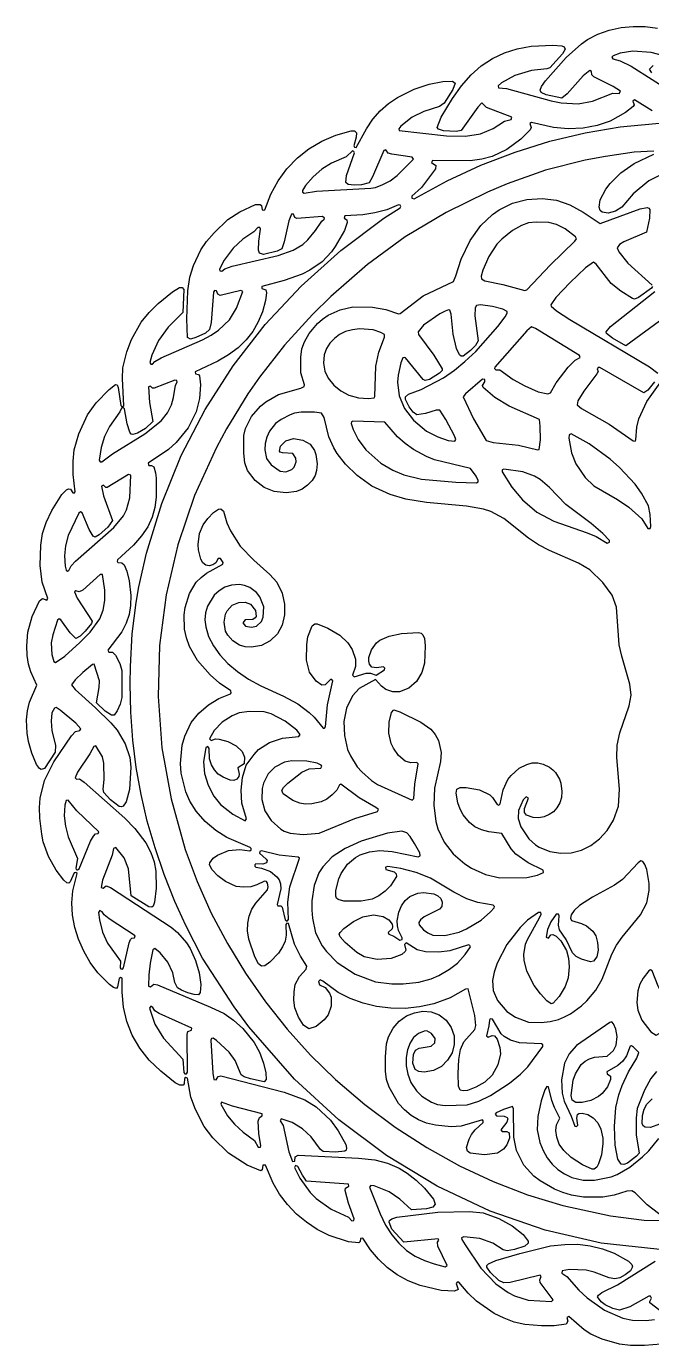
# Model space of a CAD drawing. Header units: metres. Extents: x 5 to 295, y 5 to 295.
# Drawn here: x 4.5 to 141.4, y 5.5 to 294.5 of the extents above; entities that cross this region are included whole.
import ezdxf

# ---------------------------------------------------------------- set-up
doc = ezdxf.new("R2010")
doc.units = ezdxf.units.M

msp = doc.modelspace()

# ---------------------------------------------------------------- linework, layer by layer
at = {"layer": 'CUT'}
for points in [[(143.5443, 5.7965), (139.8882, 5.4736), (136.7837, 5.5029), (134.4416, 5.7688), (130.6324, 6.8595), (128.1258, 7.9635), (126.6573, 8.8956), (123.3164, 11.8624), (122.864, 11.6087), (123.1094, 10.7959), (122.7252, 10.1978), (120.0873, 9.8095), (117.3212, 9.7806), (113.6796, 10.0741), (111.3775, 10.6331), (109.154, 11.4602), (106.988, 12.5139), (103.1197, 15.2394), (101.2891, 16.951), (99.2102, 19.3854), (98.8463, 19.376), (98.6487, 19.0704), (99.0633, 17.7752), (98.2936, 17.4266), (95.3501, 17.5478), (90.7317, 18.6178), (88.1292, 19.6565), (85.7378, 20.9881), (83.548, 22.5609), (81.5984, 24.3965), (79.8848, 26.4586), (78.1744, 28.9903), (77.7163, 28.9103), (77.6252, 28.2792), (77.3276, 28.007), (75.031, 28.1802), (70.809, 29.5933), (68.2245, 30.915), (65.8626, 32.4828), (63.7112, 34.2853), (61.7003, 36.3867), (59.9907, 38.66), (58.5371, 41.073), (56.8584, 45.0335), (56.3107, 44.9924), (56.184, 43.993), (55.8602, 43.7646), (52.8547, 44.9835), (48.8033, 47.6711), (45.3659, 50.9887), (43.4953, 53.4576), (41.5817, 57.2282), (40.5757, 59.8681), (39.7843, 64.0775), (39.4626, 64.182), (39.1803, 63.9957), (39.0804, 62.8503), (38.8717, 62.5614), (38.1252, 62.5585), (37.1143, 63.0517), (33.9468, 65.5706), (31.4426, 68.0457), (29.3423, 70.6739), (27.7159, 73.4764), (26.5127, 76.4823), (25.7759, 79.6241), (25.4853, 82.8795), (25.5195, 85.9468), (25.1978, 86.1298), (24.8478, 85.9289), (24.5175, 84.0815), (24.2669, 83.6912), (23.6321, 83.8964), (22.7317, 84.5783), (20.1886, 87.1508), (18.5004, 89.426), (17.1074, 91.8799), (15.9682, 94.4889), (15.1544, 97.1045), (14.6494, 99.7928), (14.4982, 102.4545), (14.7378, 105.0817), (15.6305, 108.9351), (15.3362, 109.1495), (14.9931, 109.0274), (14.1378, 107.1127), (13.8363, 106.806), (13.4228, 106.8868), (12.7576, 107.4154), (11.038, 109.6717), (9.3942, 112.6658), (8.2399, 115.8266), (7.8818, 117.4894), (7.467, 121.0308), (7.4372, 123.3882), (7.5594, 125.4407), (8.4855, 129.2675), (10.579, 133.3907), (14.382, 139.0369), (15.3035, 139.9859), (16.2656, 140.2538), (16.4661, 140.603), (15.3507, 141.8226), (11.9623, 144.69), (11.0528, 145.25), (10.661, 145.1606), (10.1369, 144.085), (9.9372, 142.3036), (10.1068, 140.2406), (10.8973, 136.9267), (10.8131, 135.4939), (8.5118, 131.9073), (7.8025, 131.6845), (7.381, 131.9223), (6.7785, 132.7806), (5.7262, 135.2362), (4.9831, 137.8443), (4.6828, 139.6456), (4.5361, 142.579), (4.7479, 144.5457), (5.2262, 146.4486), (6.8123, 150.1798), (5.4951, 153.0709), (4.9857, 154.7982), (4.7118, 156.645), (4.6535, 158.7993), (4.8351, 161.7697), (5.7855, 165.2047), (7.4332, 168.6289), (8.051, 169.1617), (8.051, 169.1617), (9.0133, 168.7554), (9.2377, 169.1668), (7.972, 172.7639), (7.5833, 176.3552), (7.671, 180.8578), (8.0535, 183.3985), (8.8533, 185.8084), (10.0927, 188.4673), (12.3024, 191.9187), (13.3196, 192.9396), (13.7635, 193.1557), (14.1704, 193.0783), (14.6847, 192.2892), (14.9807, 192.2659), (15.2232, 192.4923), (14.7606, 196.3497), (14.7615, 199.2082), (15.0259, 201.7051), (16.0011, 205.2302), (17.9474, 209.3626), (19.8339, 212.0256), (22.6689, 214.9483), (24.069, 216.0067), (24.3911, 215.9622), (24.6419, 215.3613), (25.1849, 211.4203), (25.5075, 211.1763), (25.8729, 211.3495), (25.6007, 217.345), (25.6885, 219.6779), (26.5148, 223.2048), (27.5486, 225.9263), (29.6719, 229.7053), (31.3894, 231.8411), (33.3814, 233.8042), (36.5397, 236.3407), (38.0948, 237.274), (38.6155, 237.3181), (38.973, 236.8497), (38.7856, 231.8278), (35.5997, 228.5735), (33.4427, 225.67), (31.9822, 222.4869), (31.5621, 220.8452), (31.7716, 220.4623), (32.142, 220.4692), (32.6504, 221.0898), (34.0344, 221.876), (43.0778, 225.8565), (44.9657, 226.8719), (46.5911, 227.937), (48.9952, 230.1722), (50.508, 232.7928), (51.901, 236.3933), (51.4981, 236.6174), (47.0002, 235.5712), (46.4253, 235.8473), (46.1294, 236.5435), (45.7336, 236.615), (45.4851, 236.2988), (44.9755, 229.6191), (44.6269, 228.1214), (43.7687, 227.2695), (41.6654, 226.3526), (40.4624, 225.9916), (39.8449, 226.3195), (39.663, 230.3879), (39.8976, 236.552), (40.309, 239.5278), (41.1186, 242.1405), (42.7346, 245.5188), (43.9527, 247.3324), (45.6671, 249.2842), (48.6295, 252.1546), (51.2496, 253.8913), (54.7176, 255.4411), (55.7407, 255.5031), (56.0385, 255.2423), (56.1675, 254.3277), (56.4701, 254.1979), (56.7394, 254.3175), (58.0933, 257.7485), (59.6633, 260.6269), (61.5795, 263.2857), (63.8645, 265.6612), (66.4079, 267.6677), (69.2444, 269.3481), (72.3185, 270.6743), (75.6538, 271.6156), (76.4032, 271.6271), (76.8134, 271.1398), (76.7548, 270.2061), (76.2168, 268.3524), (76.3774, 268.0217), (76.7768, 267.9864), (78.9711, 272.0842), (80.4177, 274.1549), (82.011, 275.9877), (83.8265, 277.592), (85.8061, 278.9486), (89.4106, 280.7654), (92.6936, 281.8028), (95.7561, 282.4514), (97.8554, 282.5117), (98.441, 282.0903), (97.9125, 280.6404), (95.9901, 277.6574), (94.9861, 276.9603), (91.5328, 275.8772), (89.0381, 274.574), (86.5616, 272.6493), (86.0955, 272.084), (86.1935, 271.6703), (96.5397, 270.5035), (100.6648, 270.4147), (103.9523, 270.9296), (106.7789, 272.106), (109.2028, 273.756), (110.7033, 274.0837), (110.8512, 274.5921), (105.3055, 276.6885), (104.2929, 277.7132), (103.3586, 276.7675), (99.7712, 271.6633), (98.6072, 271.4306), (95.876, 271.6065), (94.798, 271.9516), (94.5073, 272.3148), (95.3555, 274.5879), (97.8184, 278.7222), (99.7848, 281.4526), (101.9109, 283.8469), (104.1471, 285.8218), (106.604, 287.4254), (109.2288, 288.7104), (112.0153, 289.5912), (115.0763, 290.1615), (119.7924, 290.3663), (121.7544, 290.2117), (122.2883, 289.9806), (122.4943, 289.5294), (121.9076, 288.4559), (119.1797, 285.4406), (118.4952, 285.2008), (115.1321, 284.8483), (111.4835, 283.7568), (108.5968, 282.1239), (107.8648, 281.4909), (107.9394, 281.0254), (109.6633, 280.8939), (119.4402, 278.2012), (121.6603, 277.7646), (125.3772, 277.5378), (128.5131, 278.1183), (132.9332, 279.8726), (134.3356, 279.824), (134.6063, 280.3047), (133.0439, 281.3344), (128.7705, 283.433), (128.3267, 283.8472), (128.24, 284.6296), (127.927, 284.8154), (126.4339, 283.6364), (122.9574, 279.7209), (121.8012, 278.7684), (118.3163, 279.5004), (117.2575, 280.0353), (117.049, 280.5321), (117.2972, 281.293), (118.1699, 282.5579), (122.7302, 287.6753), (126.0669, 290.6839), (127.4167, 291.6386), (129.6771, 292.7978), (132.1667, 293.6616), (134.7391, 294.2262), (137.4, 294.495), (140.0588, 294.4679), (142.7217, 294.1159)], [(143.7949, 288.1465), (141.3481, 288.7777), (137.343, 289.038), (134.5568, 288.6113), (133.0045, 288.0612), (133.0045, 288.0612), (132.7495, 287.7486), (132.9401, 287.3565), (134.5876, 286.9311), (136.9855, 285.7646), (146.1564, 279.9214)], [(141.5164, 284.34), (141.003, 285.0912), (141.7692, 285.9433)], [(141.5491, 275.9683), (137.7202, 278.4233), (137.3372, 278.1176), (137.611, 277.3142), (137.423, 276.9341), (135.7402, 275.6027), (132.3693, 273.7085), (129.529, 272.7521), (126.4237, 272.1924), (123.1694, 272.0752), (119.9261, 272.3728), (115.1129, 273.4246), (114.7358, 273.2027), (114.7358, 273.2027), (115.0533, 272.3398), (114.8407, 271.815), (112.7885, 269.7866), (109.7276, 267.5586), (106.5209, 265.9888), (104.2681, 265.3682), (101.7421, 265.0452), (93.4536, 265.1227), (93.2756, 264.6673), (94.159, 263.993), (94.1112, 263.2814), (91.077, 259.1811), (88.9625, 257.2893), (88.9343, 256.8277), (89.4378, 256.6913), (96.6908, 260.6598), (104.0513, 264.0751), (111.5393, 266.9709), (119.1697, 269.349), (126.8858, 271.2043), (134.5483, 272.4949), (144.6751, 273.4022)], [(141.9291, 267.1627), (137.653, 266.9192), (131.3225, 266.0148), (126.8619, 265.1638), (118.2049, 262.9694), (109.7723, 259.9931), (105.5174, 258.203), (96.4357, 253.7059), (87.5003, 248.3738), (79.2258, 242.3497), (71.2243, 235.3409), (67.2062, 231.3816), (61.0346, 224.6535), (55.5758, 217.6769), (53.0522, 214.009), (48.3512, 206.3297), (46.1612, 202.2424), (41.3653, 191.6876), (37.6793, 180.9277), (35.1332, 169.9622), (33.6985, 158.8512), (33.4041, 147.6512), (34.2259, 136.4125), (36.2075, 125.2802), (39.3067, 114.1924), (41.9475, 107.1192), (45.019, 100.2468), (48.5459, 93.5429), (52.5234, 87.0485), (56.895, 80.7701), (61.6626, 74.7752), (66.7813, 69.1019), (72.2219, 63.7794), (78.6286, 58.281), (85.3052, 53.3245), (92.2068, 48.8492), (99.366, 44.8589), (106.7359, 41.4091), (114.2552, 38.5238), (121.9745, 36.1544), (132.4304, 33.8981), (139.8318, 32.9332), (144.1425, 32.8563)], [(144.0211, 262.2488), (140.8122, 260.6623), (137.3814, 257.7869), (134.8858, 254.9154), (133.4982, 254.0293), (131.9152, 253.5903), (130.6125, 253.767), (130.19, 254.1622), (129.9268, 254.9016), (130.1795, 256.4924), (131.409, 258.8532), (132.3336, 260.1017), (134.7029, 262.4373), (137.6051, 264.4769), (141.9176, 266.5353)], [(145.2946, 26.3141), (130.401, 27.9521), (118.1342, 30.7718), (106.1023, 34.9414), (94.5119, 40.4015), (83.4212, 47.0935), (72.9461, 54.9305), (63.2634, 63.8525), (53.2672, 75.2872), (50.0082, 79.7214), (43.122, 90.3586), (39.4219, 97.5226), (37.04, 102.7575), (34.6922, 108.6578), (32.703, 114.5084), (30.9953, 120.3686), (29.6499, 126.2178), (28.593, 132.1163), (27.8273, 138.125), (27.3876, 144.2297), (27.2705, 150.4437), (27.3001, 154.2597), (27.7102, 161.4087), (28.5609, 168.2765), (29.1774, 171.7425), (30.8553, 179.0699), (34.1616, 189.9838), (38.4448, 200.491), (43.6669, 210.5576), (49.7989, 220.1254), (56.8349, 229.1634), (64.7, 237.5838), (73.3592, 245.3654), (82.8363, 252.4971), (86.3784, 254.7493), (86.528, 255.0478), (86.3919, 255.3526), (86.0325, 255.4319), (83.4627, 254.3385), (80.8674, 253.6215), (78.221, 253.2391), (74.2772, 252.9749), (74.1149, 252.5045), (74.6738, 252.1023), (74.799, 251.5592), (74.2172, 249.8007), (72.1782, 246.2585), (71.3134, 245.0689), (69.2913, 242.9337), (66.6242, 241.058), (64.9343, 240.2417), (60.9502, 238.8063), (56.0864, 237.5371), (56.0774, 237.07), (56.9526, 236.752), (57.1038, 236.1449), (56.8893, 234.4561), (56.2215, 231.988), (55.3067, 229.7373), (54.1247, 227.6617), (52.6742, 225.7902), (50.8866, 224.0622), (48.818, 222.5285), (46.4564, 221.1433), (41.4936, 218.8373), (41.5644, 218.3799), (42.1962, 218.2426), (42.4659, 217.939), (42.6901, 215.9617), (42.4227, 212.9764), (41.7305, 210.0509), (39.9773, 206.5271), (37.3382, 203.331), (35.6234, 201.797), (31.2293, 198.7971), (31.3713, 198.2952), (31.9306, 198.2782), (32.4184, 197.9863), (32.8387, 196.6997), (32.9337, 195.5179), (32.9322, 191.3635), (32.6664, 189.0698), (32.0511, 186.9561), (31.1202, 184.8778), (29.741, 182.8714), (27.9712, 180.8386), (24.5144, 177.6401), (24.5144, 177.6401), (24.3792, 177.3324), (24.5335, 177.0338), (25.3988, 176.9983), (25.92, 176.5509), (26.5572, 175.1097), (27.0736, 173.0248), (27.4265, 169.7882), (27.3392, 167.6397), (27.0152, 165.6188), (26.3849, 163.718), (25.4177, 161.8209), (22.3361, 157.8084), (22.603, 157.3898), (23.4074, 157.4105), (24.0254, 156.7038), (24.9747, 154.9246), (25.4346, 153.41), (25.4343, 147.4961), (25.076, 145.9904), (24.4218, 144.5263), (23.7754, 143.627), (23.1715, 143.5699), (21.8146, 144.502), (19.9142, 146.3247), (20.5064, 149.6342), (20.5346, 151.0955), (19.4056, 154.7444), (18.9757, 154.7251), (16.9235, 152.9163), (15.193, 151.3011), (14.3799, 150.2517), (15.1879, 149.2309), (19.6868, 145.2293), (23.0591, 141.8865), (24.3801, 140.3221), (26.1855, 137.3235), (27.1547, 134.327), (27.3975, 132.2091), (27.1331, 127.3056), (26.3762, 124.5876), (25.7429, 123.6584), (25.3269, 123.5116), (24.816, 123.6178), (22.9226, 125.0531), (21.4854, 126.6279), (21.3232, 127.3721), (21.5862, 129.4869), (21.5274, 133.11), (21.1773, 134.4513), (19.7718, 136.8667), (19.2981, 136.7236), (18.4497, 135.138), (15.7488, 131.1305), (15.1837, 129.8609), (15.4983, 129.5583), (16.1795, 129.6492), (17.2091, 128.8962), (26.0935, 121.0386), (28.3026, 118.8011), (30.6563, 115.6416), (31.7503, 113.5089), (32.4916, 111.4848), (32.8758, 109.4342), (32.9633, 105.6871), (32.6101, 102.5946), (32.2865, 101.7827), (31.9917, 101.5283), (31.3489, 101.5724), (27.5046, 104.0447), (26.916, 109.9562), (25.9503, 112.3339), (24.1283, 114.6033), (23.6251, 114.3927), (23.3452, 112.9065), (21.1812, 107.4689), (20.889, 105.8552), (21.3331, 105.7039), (21.9803, 106.2054), (22.9728, 105.8163), (36.2693, 97.118), (37.5977, 95.9705), (39.589, 93.7453), (40.3876, 92.4874), (41.5696, 89.8807), (42.3326, 87.1217), (42.7178, 84.5813), (42.5707, 82.8465), (42.2069, 82.3493), (41.2667, 82.3825), (39.8956, 82.7692), (38.5158, 83.31), (37.6275, 83.8933), (37.0111, 85.0605), (36.5873, 87.1746), (35.4878, 89.4865), (33.8467, 91.5385), (32.677, 92.451), (32.2535, 92.1964), (31.6703, 89.2812), (31.3219, 86.6938), (31.2481, 84.2428), (31.7116, 84.0839), (32.4089, 84.6712), (33.2741, 84.491), (44.8132, 79.6486), (47.8166, 78.2186), (49.8851, 76.7982), (51.9268, 74.9613), (54.4237, 71.8771), (55.5583, 69.734), (56.4457, 67.3716), (56.9518, 65.2371), (57.014, 63.7782), (56.5806, 63.2802), (53.5771, 63.9313), (52.2472, 64.3594), (51.559, 64.779), (50.2708, 67.9146), (48.9545, 69.7785), (46.1444, 72.3334), (45.4436, 72.8084), (45.0769, 72.7775), (44.9006, 72.4169), (45.3546, 65.1661), (45.6013, 63.804), (46.1087, 63.6957), (46.5361, 64.4679), (47.0954, 64.5699), (60.9571, 60.9953), (65.5284, 59.3158), (67.9905, 57.7847), (71.104, 54.8476), (72.8369, 52.5487), (74.4963, 49.5173), (74.6513, 48.7549), (74.5366, 48.2931), (74.2874, 48.1062), (72.2396, 47.8369), (69.5174, 48.0336), (68.9057, 48.4593), (66.9261, 51.2249), (65.0131, 52.9661), (62.7398, 54.3519), (60.3323, 55.1882), (60.0765, 54.7237), (60.7908, 53.7192), (62.0155, 47.9125), (62.8103, 45.7977), (63.2948, 45.9034), (63.4164, 46.8231), (64.0241, 47.2315), (77.2383, 46.528), (80.8536, 46.1463), (83.5766, 45.4675), (86.1542, 44.374), (87.9459, 43.2722), (89.8797, 41.7257), (91.7145, 39.9485), (93.6556, 37.5368), (94.0467, 36.4862), (93.5415, 35.8006), (92.1186, 35.4736), (88.8569, 35.1896), (86.3085, 37.5535), (83.9936, 39.1705), (80.6771, 40.4856), (79.9216, 40.5866), (79.6325, 40.2169), (81.9961, 34.319), (83.2014, 31.8796), (84.5601, 29.7363), (86.0942, 27.9073), (87.7646, 26.3482), (89.6607, 25.0729), (91.686, 24.0931), (93.8525, 23.3804), (96.2575, 22.7415), (96.673, 23.005), (94.633, 27.2752), (94.5656, 28.1092), (94.8284, 28.5616), (94.6824, 28.8973), (87.1992, 28.1349), (84.5846, 30.971), (83.9599, 32.5041), (84.0654, 32.8853), (84.5285, 33.2545), (85.6509, 33.6043), (94.6197, 34.7215), (101.5529, 34.868), (104.5565, 34.5448), (107.9819, 33.299), (110.8724, 31.7077), (113.2833, 29.8061), (114.4007, 28.3876), (114.376, 27.8953), (113.7124, 27.296), (111.4354, 26.5144), (109.7962, 26.2166), (108.9314, 26.482), (106.6367, 27.8902), (103.8297, 28.9104), (100.3221, 29.3203), (99.8399, 29.0732), (99.8619, 28.7399), (100.6288, 27.5171), (104.0299, 22.4758), (107.3531, 19.007), (110.0423, 17.0784), (111.4373, 16.3558), (114.4112, 15.4376), (119.5107, 15.151), (119.8759, 15.4754), (117.0555, 19.308), (116.9523, 19.8731), (117.2809, 20.5919), (117.0653, 20.9356), (110.5015, 19.3082), (109.0668, 19.2174), (107.9649, 19.707), (106.1296, 21.4849), (105.378, 22.6445), (105.3631, 23.0489), (105.6893, 23.3579), (107.3534, 24.1013), (112.5842, 25.6888), (119.3327, 27.3326), (122.4003, 27.659), (125.288, 27.6903), (128.011, 27.3681), (130.692, 26.7054), (133.2349, 25.7262), (136.3558, 23.9865), (137.0961, 23.2193), (137.2258, 22.7172), (136.7912, 21.8853), (135.6205, 20.9817), (134.4632, 20.3133), (133.4192, 20.0933), (132.1678, 20.3328), (128.8363, 21.5591), (127.1157, 21.9728), (123.4286, 22.1146), (121.8213, 21.8799), (121.777, 21.3265), (122.8833, 20.6456), (125.4978, 17.6224), (127.3006, 15.9093), (131.0962, 13.2056), (135.1497, 11.52), (137.2534, 11.0757), (140.2481, 10.9613), (142.0923, 11.1959)], [(144.1773, 33.4545), (140.4341, 36.2822), (137.8152, 38.9601), (137.0743, 39.3836), (136.0443, 39.3151), (133.2708, 38.4049), (130.7571, 37.9959), (126.5235, 37.9966), (123.8906, 38.4647), (121.9645, 39.0369), (120.188, 39.7495), (117.0208, 41.5596), (115.6563, 42.6305), (113.4874, 45.0044), (111.8678, 48.1975), (111.2355, 51.1417), (111.206, 57.3383), (110.9611, 57.8558), (108.9937, 57.2219), (107.3851, 56.4889), (107.1939, 56.2113), (107.4502, 55.7825), (109.1808, 55.7503), (109.7725, 55.4596), (109.9417, 55.1824), (109.7205, 54.4136), (108.4527, 52.7694), (108.6838, 52.4075), (109.7573, 52.3541), (110.2414, 52.059), (110.3072, 50.8997), (109.7199, 49.4318), (108.9982, 48.5271), (107.7042, 47.6552), (104.8429, 47.2805), (101.7124, 47.654), (101.1072, 48.1034), (100.9241, 48.8719), (101.4609, 50.7211), (102.0269, 51.741), (102.8064, 52.7716), (104.5388, 54.3895), (104.5891, 54.7195), (104.4003, 54.9511), (99.7414, 53.5794), (97.5128, 53.4331), (94.1282, 53.7343), (92.168, 54.2134), (90.4292, 54.9379), (88.7878, 55.8888), (87.3064, 57.0944), (86.0107, 58.536), (83.9573, 62.0651), (83.3749, 63.7564), (83.1702, 65.6298), (83.1689, 68.7565), (83.3754, 71.5685), (83.8526, 73.1312), (84.859, 75.0025), (86.1713, 76.5347), (87.7889, 77.7025), (89.4992, 78.4124), (91.3601, 78.7246), (93.1435, 78.5791), (94.9144, 77.9324), (96.4265, 76.7794), (97.5765, 75.1897), (98.2028, 73.3154), (98.2069, 71.4076), (97.7345, 69.6225), (96.7768, 67.9862), (95.404, 66.6331), (93.6585, 65.7451), (91.6527, 65.4159), (90.4432, 65.5496), (89.6413, 65.99), (89.1745, 67.325), (89.2639, 69.2229), (89.7055, 70.1678), (90.5492, 70.666), (93.1679, 71.1015), (93.9718, 71.786), (94.0347, 72.7553), (93.2339, 73.8365), (92.2011, 74.4091), (91.6175, 74.3762), (90.3591, 73.8642), (89.3296, 72.969), (88.5423, 71.8043), (87.9496, 70.2855), (87.6631, 68.5971), (87.6916, 66.7889), (88.0365, 64.9487), (88.713, 63.1072), (89.9722, 61.2642), (91.1456, 60.1442), (93.206, 58.8239), (94.5866, 58.3009), (96.2246, 58.1006), (101.0543, 58.2422), (103.5926, 59.0482), (106.1753, 60.2947), (110.3498, 62.9788), (112.7464, 64.9083), (114.3349, 66.585), (117.5868, 71.0225), (117.6198, 71.3871), (117.3361, 71.6185), (112.4733, 71.7741), (110.5378, 72.364), (109.1413, 73.1783), (108.4906, 73.7906), (106.6214, 76.9578), (106.1153, 77.0742), (105.9205, 76.8076), (105.8239, 75.5026), (105.2737, 73.3708), (105.6475, 73.0466), (106.5434, 73.4482), (107.0196, 73.3567), (107.6306, 72.5777), (108.191, 70.8074), (108.3147, 69.4254), (107.7972, 66.9997), (106.5289, 64.698), (104.9219, 63.2018), (102.9646, 62.1315), (101.1196, 61.3856), (100.1655, 61.2567), (99.5096, 61.4463), (99.168, 62.2825), (99.1064, 65.1252), (99.1971, 68.1795), (99.5785, 70.3217), (100.3281, 72.0016), (102.6925, 74.719), (102.9137, 75.6371), (102.7114, 77.8119), (101.2526, 83.6217), (100.7209, 83.5813), (97.3128, 81.6891), (93.7276, 80.3594), (90.5966, 79.6826), (87.4835, 79.3625), (84.3255, 79.3895), (81.2251, 79.7707), (78.2441, 80.4766), (75.4364, 81.5079), (72.8107, 82.8483), (69.4665, 85.3303), (68.8437, 85.598), (68.5332, 85.2496), (68.7392, 84.5085), (69.9481, 83.9505), (70.9411, 82.6781), (71.2547, 81.7798), (71.3047, 79.8315), (70.6424, 77.9452), (69.7658, 76.8519), (67.9781, 75.4179), (66.3645, 74.8502), (65.2424, 75.6712), (64.1164, 77.4012), (63.3169, 79.4428), (63.1005, 81.1917), (63.1335, 82.9796), (63.4102, 84.5745), (64.3239, 86.3296), (65.7677, 87.9604), (65.9144, 88.6036), (64.5264, 90.7897), (63.2397, 93.4217), (61.919, 97.9843), (61.5499, 98.021), (61.317, 97.7324), (61.4112, 95.4038), (61.1617, 94.052), (60.6451, 92.8154), (59.767, 91.4688), (57.8607, 89.4972), (56.7133, 88.7086), (55.9807, 88.5996), (55.3656, 89.1023), (54.5292, 90.6605), (53.2097, 94.5297), (52.9645, 96.3159), (52.9946, 97.9901), (53.2952, 99.5808), (53.9112, 101.0795), (54.7949, 102.4328), (57.3377, 105.3136), (57.5025, 105.9741), (57.364, 106.7702), (57.1121, 107.1221), (56.6814, 107.2393), (54.9627, 106.41), (53.6531, 106.0203), (52.0927, 105.9047), (50.4985, 106.09), (48.1219, 107.12), (46.4606, 108.3985), (45.2013, 109.716), (44.6282, 110.8127), (44.6911, 111.2679), (45.4025, 112.2326), (46.4024, 112.8941), (48.8143, 113.9102), (51.2832, 114.1452), (53.443, 113.8959), (53.7288, 114.0761), (53.7667, 114.4118), (53.5641, 114.6364), (48.3994, 116.7779), (46.0056, 118.3172), (43.6674, 120.304), (41.6857, 122.5272), (40.2908, 124.7618), (39.4344, 126.7763), (38.4323, 130.9237), (38.2868, 132.9988), (38.6673, 137.0098), (39.2454, 139.0197), (40.6504, 141.976), (42.317, 144.0677), (44.3913, 145.8796), (46.7082, 147.2505), (49.2014, 148.2467), (49.4039, 148.5164), (49.265, 148.8972), (46.855, 150.6025), (44.7451, 152.4195), (42.022, 155.5543), (40.2617, 158.6584), (39.5607, 160.5564), (39.1646, 162.4512), (39.1062, 165.5524), (39.312, 167.1852), (40.2198, 170.2349), (41.7456, 172.6998), (42.803, 173.7883), (43.9705, 174.6815), (47.5187, 176.6573), (47.5894, 177.0283), (47.0655, 177.8856), (47.0655, 177.8856), (46.5195, 177.926), (46.006, 176.9897), (45.3473, 176.5266), (44.5908, 176.3333), (43.8307, 176.4847), (43.2015, 176.991), (42.718, 177.8027), (42.1891, 179.8), (42.1249, 180.9732), (42.4478, 183.3977), (43.2214, 185.2837), (44.2731, 186.7151), (45.5225, 187.9681), (46.6141, 188.731), (47.119, 188.8226), (47.7178, 188.303), (48.4471, 185.7626), (49.2038, 184.0152), (51.316, 180.6006), (54.3034, 177.5555), (57.8552, 174.4141), (59.3586, 172.7266), (60.5584, 170.3397), (61.0871, 167.923), (61.0878, 165.5684), (60.5172, 163.3418), (59.4861, 161.4222), (57.9472, 159.8446), (56.0118, 158.8506), (53.8006, 158.495), (52.4171, 158.5804), (51.2283, 158.8969), (49.7591, 159.8568), (48.6272, 161.1339), (48.1391, 162.0079), (47.8387, 164.0029), (48.1342, 165.6881), (48.5109, 166.4836), (49.5982, 167.6629), (51.0203, 168.2732), (52.4113, 168.3372), (53.5895, 167.9132), (54.6748, 166.5107), (54.8262, 165.2272), (54.6516, 164.8935), (54.1159, 164.566), (52.4285, 164.5024), (51.9336, 163.8574), (52.4831, 163.1221), (53.8604, 162.8381), (54.9102, 163.1065), (55.991, 164.1128), (56.4061, 165.081), (56.4987, 167.3226), (55.6599, 169.5547), (54.8953, 170.5033), (53.4452, 171.5427), (52.3253, 172.0032), (51.1662, 172.2021), (49.4136, 172.0663), (47.9895, 171.6024), (46.7656, 170.8636), (45.657, 169.8899), (44.1881, 167.4769), (43.7733, 166.0159), (43.6311, 164.5037), (43.8019, 162.9625), (44.4354, 160.8602), (45.4897, 158.7866), (46.8809, 156.8222), (48.6475, 154.943), (50.7421, 153.1427), (53.1822, 151.4889), (55.8921, 149.9898), (60.8315, 147.7829), (63.9969, 146.0932), (66.4849, 144.1905), (67.58, 143.1269), (69.5126, 140.7252), (69.8449, 140.7534), (70.0339, 141.0282), (70.4866, 145.8475), (71.6123, 151.1243), (71.4269, 151.4065), (71.0907, 151.4383), (69.9475, 150.2181), (69.2396, 150.1565), (68.0129, 151.0365), (66.5065, 152.9902), (65.8886, 155.6075), (65.9422, 159.0543), (66.1881, 160.7335), (67.0959, 163.1634), (67.7246, 163.616), (68.2354, 163.5958), (70.5736, 162.6431), (73.195, 161.0938), (74.9429, 159.4367), (75.8705, 157.9846), (76.6089, 155.8279), (76.5831, 154.2392), (75.9488, 152.3891), (76.2977, 151.9711), (78.965, 152.8161), (79.8835, 152.7819), (81.1139, 152.3592), (82.9724, 153.5359), (83.0234, 153.8951), (82.7197, 154.1489), (81.2273, 153.9502), (80.2024, 154.0933), (79.6489, 154.7357), (79.5126, 155.399), (79.5474, 156.2505), (80.1152, 157.9159), (81.1902, 159.4144), (81.9035, 160.0001), (83.9475, 160.9276), (86.7003, 161.5179), (90.4015, 161.7222), (91.002, 161.5545), (91.3553, 161.2173), (91.6736, 160.3668), (91.8799, 158.8083), (91.6737, 154.9583), (91.1178, 152.9382), (89.9258, 150.978), (88.265, 149.5291), (86.266, 148.7357), (84.7424, 148.6769), (83.2045, 149.2225), (82.2794, 149.9538), (81.0016, 151.3959), (77.3676, 149.403), (75.9211, 147.8658), (74.608, 145.163), (74.0667, 142.2279), (74.1578, 139.1072), (74.8692, 136.0901), (75.4716, 134.6769), (76.9998, 132.2463), (77.9494, 131.1475), (80.1181, 129.2643), (81.3923, 128.4345), (89.0076, 124.9891), (89.3817, 125.3144), (89.6148, 128.4829), (90.3276, 132.9341), (90.0403, 133.2181), (88.7368, 133.1489), (87.5034, 133.5408), (86.0202, 134.7313), (84.8997, 136.3831), (84.4343, 137.412), (83.9303, 139.6305), (83.9627, 142.0952), (84.4689, 144.1495), (85.0202, 144.7291), (86.3146, 144.3579), (90.9343, 142.0613), (93.1236, 140.4923), (94.0534, 139.3457), (94.7567, 138.0267), (95.3654, 135.4306), (95.1858, 133.4616), (93.8695, 127.6039), (93.7268, 123.8601), (94.1658, 120.3191), (94.632, 118.6699), (96.0216, 115.7858), (98.0206, 113.2162), (100.5389, 111.0406), (101.9885, 110.0945), (105.0285, 108.6895), (108.2231, 107.9363), (114.1273, 108.0227), (116.4727, 108.5382), (117.7957, 109.1106), (117.6936, 109.649), (114.4189, 111.262), (111.7081, 113.1707), (110.7066, 114.2993), (108.6527, 117.68), (105.7721, 118.0329), (104.1576, 118.4484), (102.759, 119.1328), (101.5845, 120.0727), (100.1786, 121.7716), (99.5393, 123.0102), (99.0218, 124.4149), (98.6401, 126.4993), (98.7997, 127.3654), (99.5432, 127.7646), (100.819, 127.7654), (103.7504, 127.2378), (106.0104, 126.1106), (106.5826, 125.5636), (107.5903, 123.9992), (108.0177, 123.9063), (108.2456, 124.1543), (108.9114, 127.2675), (109.9665, 129.4658), (110.6529, 130.3968), (112.4384, 131.9669), (114.0975, 132.7945), (115.3069, 133.1203), (116.5138, 133.1595), (117.6833, 132.888), (119.0669, 132.2298), (119.8053, 131.6538), (120.4117, 131.0405), (121.2862, 129.5796), (121.5857, 128.7258), (121.7917, 126.8523), (121.6705, 125.5557), (121.3178, 124.3747), (120.6966, 123.3042), (119.9345, 122.4513), (119.0167, 121.7976), (117.8875, 121.3148), (116.7322, 121.1094), (115.4908, 121.169), (114.0246, 121.6938), (113.6167, 122.2873), (113.582, 123.1385), (114.4668, 125.429), (113.9785, 125.6775), (113.3146, 125.0564), (112.3071, 122.7198), (112.2426, 120.9377), (112.8209, 119.0974), (114.5181, 116.5247), (115.9953, 115.1822), (116.8411, 114.6823), (119.1497, 113.76), (121.5484, 113.3567), (123.8072, 113.4436), (126.0502, 114.0184), (128.1498, 115.0254), (130.0512, 116.4938), (131.724, 118.3401), (133.105, 120.6095), (134.2039, 123.6873), (134.4384, 127.3606), (133.795, 134.3039), (133.8817, 137.056), (134.4505, 139.6992), (136.5497, 145.6433), (136.9264, 147.9811), (136.6352, 150.4147), (134.8866, 156.5026), (134.3522, 158.9965), (133.7365, 167.2547), (132.8089, 169.8741), (130.7903, 172.6937), (127.9158, 175.4459), (125.4574, 176.8892), (119.0708, 179.6591), (116.6859, 180.8947), (114.5035, 182.388), (109.0595, 186.6984), (106.2018, 188.2037), (104.6018, 188.7372), (100.9402, 189.3996), (92.1209, 190.2204), (87.6234, 190.9253), (84.1737, 191.9364), (80.1573, 193.7994), (76.9916, 196.0806), (74.4451, 198.5977), (72.6096, 200.9328), (71.849, 202.1507), (70.7655, 204.5522), (69.7218, 208.7908), (69.168, 209.7556), (67.6515, 209.9652), (64.7248, 209.9659), (63.2137, 209.7719), (62.275, 209.4239), (60.3077, 208.3983), (59.105, 207.4603), (57.7902, 205.8087), (57.1752, 204.4911), (56.8437, 203.138), (56.7543, 201.7082), (57.1387, 199.8222), (58.1172, 198.4131), (60.0939, 197.0324), (61.348, 196.8892), (62.638, 197.3984), (63.1969, 197.9596), (63.6132, 199.1074), (63.5177, 199.8912), (62.844, 200.8847), (60.6499, 201.0367), (60.1037, 201.2034), (59.9334, 201.4605), (60.1821, 202.5071), (61.3683, 203.6827), (63.0277, 204.2334), (65.0898, 203.8758), (66.6447, 202.9481), (67.6206, 201.5843), (67.9422, 200.6854), (68.1779, 198.6533), (68.0847, 197.2045), (67.7593, 196.0793), (67.0938, 195.0289), (66.1015, 194.0107), (64.9434, 193.122), (63.6926, 192.5724), (61.422, 192.3001), (58.7654, 192.5728), (56.5696, 193.4504), (54.6223, 195.0136), (52.9422, 197.224), (52.3592, 198.8881), (52.1141, 201.0068), (52.1483, 204.8607), (52.5456, 206.4302), (53.8615, 208.9917), (55.796, 211.3073), (56.9585, 212.2653), (59.7335, 213.8339), (64.6223, 215.2113), (65.3589, 215.6102), (65.4089, 216.0011), (64.5946, 218.6084), (64.6239, 222.0142), (64.87, 223.8685), (65.4111, 225.364), (66.4585, 227.2134), (68.274, 229.4098), (69.3793, 230.3404), (70.6329, 231.196), (73.2384, 232.4257), (75.9918, 233.0324), (80.2849, 232.9991), (83.2389, 232.4361), (86.0036, 231.5146), (86.3846, 231.5758), (91.3943, 235.468), (98.0227, 238.5984), (98.5968, 239.8277), (99.7414, 243.517), (101.7204, 247.5882), (104.0433, 250.8812), (106.6132, 253.3068), (108.0427, 254.3101), (110.9807, 255.7597), (114.1492, 256.5811), (117.4677, 256.7918), (120.5837, 256.4096), (123.5237, 255.4338), (126.4574, 253.808), (130.1782, 251.3087), (138.9448, 254.554), (140.4406, 254.7983), (140.8282, 254.6769), (141.0552, 254.3715), (141.0067, 252.4681), (140.3154, 249.4437), (135.3484, 247.2771), (134.4026, 246.6908), (133.8899, 245.9694), (134.2352, 245.0886), (136.2466, 242.6246), (141.5773, 237.8194)], [(141.6474, 237.5422), (141.3768, 237.1742), (138.5301, 235.1291), (137.7065, 234.7553), (137.2771, 234.8619), (134.6858, 236.4513), (132.6069, 238.1418), (129.2779, 242.4366), (128.7102, 242.8289), (126.9553, 241.5621), (123.6103, 238.4205), (120.4868, 235.0934), (119.3396, 233.499), (119.453, 233.1975), (120.6081, 232.2117), (123.5358, 230.3071), (140.9778, 219.9001), (142.7936, 218.4918)], [(144.2531, 230.7033), (135.8032, 224.5017), (132.8459, 226.1553), (131.5481, 227.1881), (131.4529, 227.5498), (132.4125, 228.7127), (142.1068, 236.3861)], [(142.0508, 216.639), (140.5857, 214.8215), (139.7063, 214.2439), (130.0932, 219.7349), (129.7582, 219.7693), (129.5105, 219.4929), (129.7015, 218.897), (129.4743, 218.3419), (126.5632, 214.5733), (125.2816, 212.4366), (125.1327, 211.5713), (126.1027, 210.7458), (132.1571, 207.3333), (137.385, 203.6646), (137.8241, 203.6597), (137.9924, 203.9088), (138.2174, 206.6945), (138.6379, 208.5105), (140.4225, 212.2869), (143.34, 216.4394)], [(142.5163, 65.5283), (141.2518, 63.9728), (139.852, 61.4698), (138.306, 57.4386), (138.0215, 55.374), (138.0219, 51.6489), (138.6811, 47.6183), (138.1188, 46.9448), (136.1392, 45.468), (135.3908, 45.1456), (134.7813, 45.1978), (134.0325, 46.3044), (133.4425, 49.3848), (133.2959, 53.492), (133.5949, 57.6489), (134.24, 60.4044), (134.9843, 62.4593), (136.3948, 65.4565), (138.1906, 68.4349), (138.6041, 69.6737), (137.4955, 70.8661), (137.0437, 71.1358), (136.7077, 71.0772), (135.9033, 68.9585), (135.1575, 67.8012), (134.0497, 66.8488), (131.6506, 65.468), (131.6794, 65.0327), (132.429, 64.4983), (132.4464, 63.8025), (131.7517, 62.1474), (130.5899, 60.7136), (129.7926, 60.0761), (128.0997, 59.208), (126.1995, 58.7697), (124.8288, 58.7388), (124.0138, 59.212), (123.8046, 60.2701), (124.2736, 63.6002), (124.7402, 64.9989), (125.9778, 67.0312), (126.853, 67.8182), (127.8325, 68.339), (128.9267, 68.6436), (131.7126, 68.9048), (133.1279, 70.1439), (133.6952, 71.2672), (133.8818, 73.1687), (133.5733, 74.7716), (133.1003, 75.9792), (132.7559, 76.3845), (132.2596, 76.2916), (124.9905, 71.2531), (123.3543, 69.4103), (122.3627, 67.3261), (121.7057, 63.6927), (121.8454, 60.8169), (122.3143, 59.0278), (123.827, 55.7732), (124.6116, 53.5676), (124.9682, 53.4827), (125.2485, 53.7678), (125.0346, 55.3376), (125.1807, 56.0925), (125.5039, 56.3327), (126.2585, 56.4002), (127.4576, 56.1235), (128.6716, 55.3756), (129.6526, 54.306), (130.3546, 52.8864), (130.7243, 50.9567), (130.7566, 49.7314), (130.4565, 47.2879), (129.838, 45.2847), (129.4114, 44.6033), (128.8679, 44.1613), (128.3858, 44.1472), (126.2945, 45.0456), (123.8049, 46.6739), (122.1912, 48.2248), (121.1945, 49.5844), (120.6505, 51.1428), (120.494, 52.5817), (120.6252, 53.8088), (121.3131, 55.2731), (120.1369, 57.6158), (119.5683, 59.1957), (119.5683, 59.1957), (118.8426, 62.2047), (118.5076, 62.2333), (118.0629, 61.5184), (117.2699, 59.1124), (116.4913, 55.655), (116.4034, 52.7323), (116.9879, 49.961), (117.683, 48.2324), (118.5816, 46.6467), (119.6585, 45.2601), (120.9278, 44.0737), (122.3943, 43.0898), (123.9705, 42.34), (126.4295, 41.7211), (128.9273, 41.7243), (132.5526, 42.4247), (133.8769, 42.9453), (136.6539, 44.549), (139.4772, 46.8165), (140.8047, 48.115), (143.0213, 50.8498)], [(143.1993, 53.9772), (141.2071, 53.2639), (140.0406, 53.317), (139.6307, 53.584), (139.3895, 54.0778), (139.4783, 55.8597), (139.8345, 57.2661), (140.3787, 58.3661), (141.5422, 59.5649)], [(144.2027, 12.4473), (141.0679, 14.8514), (141.0178, 15.1708), (141.4199, 15.904), (141.1576, 16.2894), (140.8586, 16.271), (136.6506, 13.9352), (134.426, 13.2674), (132.9116, 13.5708), (131.2941, 14.4358), (130.3634, 15.0623), (129.5758, 16.15), (129.7807, 16.5517), (130.5721, 17.1054), (133.963, 18.818), (142.2189, 24)]]:
    msp.add_lwpolyline(points, dxfattribs=at)
for points in [[(83.7239, 266.7367), (83.2095, 267.4522), (82.7713, 267.2856), (80.3461, 261.5021), (79.5919, 260.2256), (77.8851, 259.7748), (76.2933, 259.7119), (75.0215, 259.8697), (74.4882, 260.2719), (74.6529, 261.8004), (76.3514, 266.8032), (76.2605, 267.1201), (75.9217, 267.2517), (74.5829, 265.8959), (71.3474, 264.5382), (69.2426, 263.2182), (67.339, 261.5407), (65.6668, 259.6133), (64.9845, 258.5402), (64.9747, 258.21), (65.3716, 257.9765), (68.0333, 258.4021), (79.9734, 259.0459), (80.9537, 259.1906), (82.601, 259.8263), (84.1877, 260.6761), (85.7442, 261.8197), (89.2701, 265.3807), (88.9766, 265.8139), (84.5238, 266.5164), (83.7239, 266.7367)], [(55.8115, 250.0655), (55.6291, 250.4603), (55.1947, 250.4408), (54.3469, 249.5185), (51.9496, 247.857), (49.8273, 245.9366), (47.8069, 243.2422), (46.8434, 241.3419), (46.9263, 240.9215), (47.3452, 240.831), (47.9993, 241.397), (49.5755, 241.9609), (59.6438, 244.2729), (62.9384, 245.4396), (65.0372, 246.7144), (66.1518, 247.7673), (67.8356, 249.7725), (69.2006, 251.8069), (69.7288, 252.2248), (69.7969, 252.5124), (69.3951, 252.8415), (63.7276, 252.4187), (63.3356, 252.6357), (63.0495, 253.336), (62.5916, 253.3682), (61.9845, 251.8742), (60.9904, 247.2871), (60.4918, 245.7947), (59.4716, 245.2765), (56.4221, 244.5091), (55.6054, 244.8015), (55.3691, 245.4476), (55.425, 247.4234), (55.8115, 250.0655)], [(113.6419, 236.5962), (114.1102, 236.8095), (119.2893, 242.2522), (124.6296, 247.4175), (125.0145, 247.9455), (124.7949, 248.4087), (122.4778, 250.1563), (120.615, 251.1171), (118.94, 251.5079), (116.1875, 251.5963), (114.4641, 251.422), (112.9345, 250.8516), (110.9561, 249.772), (108.6215, 247.8935), (107.5809, 246.7622), (105.8215, 244.1027), (104.4912, 241.0601), (104.1287, 239.7407), (104.1916, 239.2108), (104.9445, 238.7388), (108.8823, 237.9494), (113.6419, 236.5962)], [(87.5529, 221.857), (87.2826, 221.9894), (86.971, 221.8627), (86.5023, 220.8092), (85.9067, 218.0851), (85.817, 216.5259), (86.1838, 213.5696), (87.3551, 210.7864), (89.2855, 208.2576), (92.1236, 205.8488), (94.609, 204.5633), (96.8914, 203.7926), (98.3244, 203.5976), (98.5594, 203.9894), (98.2676, 204.7731), (96.413, 208.3948), (95.0927, 210.4245), (94.2818, 210.4426), (91.9112, 209.6756), (90.0064, 209.3968), (89.2429, 209.9913), (88.3499, 211.131), (87.5213, 212.7599), (87.5523, 213.3364), (88.1945, 213.9023), (90.9873, 214.9464), (95.8768, 217.4632), (98.2633, 219.1419), (100.5455, 221.0485), (102.9265, 223.2829), (107.7932, 228.762), (109.3711, 230.8973), (109.8234, 231.6677), (109.8163, 231.9996), (108.8398, 232.571), (106.6169, 233.1456), (103.9984, 233.5179), (103.119, 233.3289), (102.8362, 232.8045), (102.7499, 231.1171), (103.4772, 225.5722), (102.8585, 224.6168), (101.7849, 223.5094), (100.1478, 222.2748), (99.7499, 222.2519), (99.395, 222.5456), (98.7301, 223.9296), (97.9972, 227.0388), (97.527, 231.4401), (97.2871, 232.2993), (96.9933, 232.3846), (96.2328, 232.1395), (95.0712, 231.5477), (91.508, 229.02), (90.3122, 227.5924), (90.3806, 226.9758), (93.7786, 222.4793), (95.5714, 219.5021), (95.5692, 219.0896), (95.0123, 218.4943), (92.8249, 217.1689), (91.8715, 216.8803), (91.3879, 217.1349), (87.5529, 221.857)], [(124.7188, 221.4026), (125.8076, 221.937), (125.6742, 222.387), (116.0012, 228.3297), (115.1354, 228.672), (114.1469, 227.7854), (107.1322, 219.8366), (107.0506, 219.5545), (107.3201, 219.2235), (108.203, 219.2381), (111.1378, 217.1275), (113.6835, 215.7224), (116.6261, 214.4417), (118.7227, 213.9613), (119.2811, 214.1767), (120.5075, 216.4272), (123.1466, 219.8579), (124.7188, 221.4026)], [(70.6476, 217.3893), (71.8714, 215.865), (73.3593, 214.6603), (75.1667, 213.7138), (77.2445, 213.1351), (79.4175, 212.9942), (80.6631, 213.1233), (80.8006, 213.4173), (81.0341, 220.0599), (81.7407, 223.1215), (82.9757, 226.3916), (82.9536, 226.9711), (82.1711, 227.4481), (80.4798, 227.9833), (77.4999, 228.2453), (75.9218, 228.0445), (74.4328, 227.6145), (73.1183, 226.9576), (71.9749, 226.1227), (70.9795, 225.0752), (70.2602, 223.9171), (69.7516, 222.5036), (69.5676, 220.7035), (69.8791, 218.9851), (70.6476, 217.3893)], [(20.477, 199.4557), (20.6691, 199.1109), (21.0636, 199.1103), (23.418, 200.8641), (30.449, 205.201), (34.0238, 208.0817), (35.4333, 209.8583), (36.2859, 211.59), (36.7721, 213.1795), (37.2057, 215.8699), (37.5597, 216.5262), (37.4486, 216.9077), (37.0607, 216.9938), (32.5458, 215.2172), (32.155, 215.2655), (31.7066, 215.6562), (31.3007, 215.5114), (31.4665, 212.0931), (32.1962, 207.9311), (30.605, 206.3828), (28.8506, 205.3969), (27.8272, 205.105), (27.4758, 205.1714), (27.1552, 205.5841), (26.5999, 207.3846), (26.0301, 210.683), (25.7641, 210.9401), (25.3752, 210.8328), (25.0118, 210.0199), (22.7556, 206.8194), (21.6415, 204.6171), (20.8895, 202.246), (20.477, 199.4557)], [(104.9445, 216.6065), (104.9306, 217.1245), (104.4145, 217.1715), (100.6825, 214.0262), (100.1774, 213.3046), (102.458, 208.5515), (105.2395, 203.7395), (106.7126, 203.2971), (112.2838, 202.7387), (116.5035, 201.7494), (116.83, 201.8325), (117.0947, 203.9471), (117.0657, 206.8822), (116.8685, 208.3767), (110.2177, 211.302), (107.1439, 213.1914), (104.5669, 215.3556), (104.3879, 215.798), (104.9445, 216.6065)], [(75.9858, 208.011), (75.689, 207.843), (75.6202, 207.4851), (76.0781, 206.144), (77.2081, 204.0052), (78.8665, 201.7459), (82.167, 198.7868), (84.7706, 197.2638), (87.1823, 196.2196), (91.0634, 195.2947), (98.5898, 194.6534), (103.1166, 194.5069), (103.4603, 194.7126), (103.49, 195.0093), (103.0251, 195.9892), (101.7882, 197.6016), (93.8631, 199.5456), (92.1568, 200.2347), (89.2966, 201.7986), (87.449, 203.0888), (85.7878, 204.5699), (83.0328, 207.7661), (75.9858, 208.011)], [(123.8371, 205.2183), (123.373, 205.038), (123.3155, 204.2952), (123.896, 201.0557), (124.823, 198.6572), (126.8663, 195.6666), (128.8078, 193.8434), (133.9729, 190.8395), (136.4517, 189.1858), (139.2787, 186.5947), (140.6352, 184.5036), (141.1541, 184.4871), (141.2939, 184.9362), (141.1492, 187.5452), (140.7297, 189.4223), (139.1959, 192.2371), (137.8384, 194.1831), (134.4253, 197.8849), (132.3656, 199.7093), (127.7774, 203.0488), (123.8371, 205.2183)], [(109.0967, 197.5199), (108.7158, 197.3192), (108.7268, 196.8908), (110.8586, 193.5353), (113.1897, 190.741), (116.3006, 188.0905), (120.0401, 186.0877), (127.3497, 183.5323), (129.271, 182.7037), (131.7279, 181.3048), (132.194, 181.4593), (132.1881, 181.8891), (130.775, 183.3997), (128.2023, 185.5675), (122.6444, 189.7447), (119.1029, 193.4885), (116.9986, 195.2232), (115.8079, 195.9363), (113.2255, 196.9005), (109.0967, 197.5199)], [(16.0181, 187.8691), (13.7167, 182.9771), (13.1282, 180.6951), (12.8973, 178.471), (13.0098, 176.2257), (13.2095, 175.3673), (13.5059, 175.1428), (13.8557, 175.2686), (14.331, 176.3419), (15.2649, 177.3099), (23.6866, 184.7366), (25.7925, 187.2973), (26.477, 188.5815), (27.1516, 191.2308), (27.4041, 196.2053), (26.9281, 196.3159), (22.235, 193.4794), (21.9207, 193.5036), (21.4482, 193.9987), (20.9891, 193.7976), (21.4196, 191.6421), (23.3538, 186.2587), (22.3394, 184.7877), (20.5049, 183.1049), (19.6018, 182.6054), (19.1634, 182.8345), (18.2957, 184.2479), (16.7134, 187.9387), (16.3563, 188.121), (16.0181, 187.8691)], [(12.052, 164.5121), (11.688, 164.6814), (11.3674, 164.4398), (10.3143, 161.2079), (9.9369, 159.4213), (10.0811, 156.8884), (10.5481, 155.3635), (10.8741, 155.1024), (12.9532, 156.5124), (16.2658, 159.5315), (18.5156, 161.8125), (20.6028, 164.6976), (21.3545, 166.6215), (21.7054, 168.6897), (21.6765, 170.9721), (21.2098, 174.3763), (20.7188, 174.4063), (16.8858, 170.9665), (16.0702, 170.6504), (15.3816, 170.8514), (15.0745, 170.5843), (15.6887, 169.1942), (18.9263, 164.2231), (18.8071, 163.6823), (17.4049, 162.0102), (16.2946, 160.8742), (15.3952, 160.3635), (14.0963, 161.6556), (12.052, 164.5121)], [(44.5632, 136.2987), (44.2607, 136.7201), (43.8214, 136.5034), (43.3089, 133.386), (43.5392, 130.8505), (44.3055, 128.2776), (45.604, 125.8318), (47.0666, 124.0027), (49.7308, 121.8843), (52.4215, 120.4716), (52.7483, 120.8876), (51.7395, 124.3433), (51.5585, 127.1697), (51.8813, 129.9287), (52.6931, 132.6441), (54.379, 134.9746), (55.3884, 136.0462), (57.8034, 137.6362), (60.6411, 138.5409), (64.1736, 138.9388), (64.4749, 139.3757), (63.7303, 140.3147), (61.2187, 142.274), (58.1251, 143.9074), (56.6312, 144.3085), (53.4046, 144.3698), (51.1499, 144.1208), (49.5757, 143.439), (47.3995, 142.0679), (45.6392, 140.2609), (44.6354, 138.3827), (45.0156, 138.0567), (45.9611, 138.3999), (46.7825, 138.3723), (48.6407, 137.8361), (50.4977, 136.8594), (51.7505, 135.6505), (52.2659, 134.4266), (52.22, 132.8998), (50.8589, 132.0563), (51.1248, 130.7021), (51.0573, 130.1835), (50.6125, 129.5654), (49.9623, 129.3159), (49.1402, 129.3763), (47.6142, 129.9873), (46.5526, 130.6945), (45.7217, 131.6085), (45.0772, 132.7352), (44.6529, 134.0581), (44.5632, 136.2987)], [(62.2843, 117.7194), (65.1148, 117.4268), (68.6679, 117.719), (76.485, 120.9898), (81.3906, 122.4826), (81.6116, 122.9277), (81.0873, 123.3857), (77.4272, 125.4537), (73.4219, 128.4493), (73.0729, 128.3139), (72.4867, 127.1894), (71.4961, 126.1328), (70.2967, 125.2065), (69.0992, 124.5995), (67.0427, 124.1591), (65.5757, 124.0966), (64.375, 124.2872), (62.8818, 124.8873), (60.7679, 126.3517), (60.435, 127.1206), (60.8074, 127.7827), (61.7495, 128.7234), (64.8628, 131.1187), (66.4185, 131.81), (68.9945, 131.9467), (69.2594, 132.3919), (69.0665, 132.6589), (68.1915, 133.0425), (65.9691, 133.5033), (62.6445, 133.6192), (61.0232, 133.3111), (58.9472, 132.2098), (57.4521, 130.736), (56.4328, 128.7224), (56.1422, 127.5516), (56.0771, 125.0888), (56.7364, 122.6058), (58.155, 120.5037), (60.2801, 118.6111), (61.0081, 118.1522), (62.2843, 117.7194)], [(15.5573, 122.6321), (13.6732, 124.9728), (13.2775, 124.8879), (12.9832, 123.8668), (12.8389, 121.5568), (13.0651, 119.3105), (13.7141, 116.9703), (15.6978, 112.2137), (15.3314, 110.0822), (15.446, 109.8108), (15.7554, 109.6984), (16.0777, 109.9284), (18.5413, 115.9786), (19.1936, 117.1078), (19.6765, 117.5773), (20.2872, 117.6342), (20.4279, 118.0039), (15.5573, 122.6321)], [(84.6033, 96.7912), (83.758, 96.0165), (83.9195, 95.6439), (85.0138, 95.188), (86.3301, 94.298), (86.7976, 94.4381), (86.8412, 94.7977), (86.0289, 96.4475), (85.7787, 97.4722), (85.7501, 98.5623), (86.0856, 100.4238), (86.6616, 101.8363), (87.4558, 102.9579), (88.47, 103.8403), (90.243, 104.5883), (91.5141, 104.7698), (93.7634, 104.435), (94.6511, 104.0063), (95.2934, 103.4016), (95.6122, 102.6533), (95.468, 101.6997), (94.9678, 101.118), (91.602, 99.448), (90.8467, 98.7794), (90.4977, 98.2012), (90.5463, 97.6538), (91.4694, 96.5896), (92.4531, 95.8826), (93.5323, 95.4125), (96.1857, 95.312), (99.3116, 96.08), (100.9382, 96.7745), (104.0981, 98.6771), (106.1899, 100.5104), (106.9956, 101.3714), (107.0568, 101.7012), (106.7406, 101.9892), (103.3865, 102.5363), (100.9784, 103.3651), (98.1076, 104.8422), (93.0293, 107.8492), (89.9146, 109.1034), (86.5433, 110.035), (83.6664, 110.4423), (83.198, 110.2753), (83.2226, 109.7829), (85.0364, 109.2828), (85.5034, 108.8657), (85.5427, 108.281), (84.2924, 106.2024), (83.0803, 105.0199), (81.6864, 104.0099), (80.2309, 103.3004), (77.8709, 102.829), (74.0112, 102.8267), (72.7679, 103.1896), (72.4153, 103.52), (72.2745, 103.9667), (72.2997, 105.1551), (72.9502, 107.7462), (73.4559, 108.8837), (74.8339, 110.9311), (76.5937, 112.4269), (77.6442, 113.0016), (79.6633, 113.6756), (81.9262, 113.9109), (84.5949, 113.7308), (90.306, 112.5929), (90.7556, 112.7595), (90.6668, 113.4182), (89.5281, 115.4953), (88.5829, 117.043), (87.8408, 117.8419), (86.7502, 118.1465), (83.6125, 117.7399), (77.8696, 115.9993), (74.3251, 114.3875), (71.5129, 112.526), (69.4144, 110.3429), (68.5937, 109.0875), (67.5242, 106.2731), (67.0669, 102.9243), (67.0373, 100.8883), (67.1559, 99.086), (67.8673, 95.9251), (69.3004, 93.0864), (70.2812, 91.791), (72.6028, 89.4405), (76.5441, 86.8272), (81.0111, 85.1987), (84.5882, 84.7315), (87.0697, 84.7613), (90.5006, 85.1066), (93.1654, 85.8566), (94.8256, 86.5833), (97.1948, 87.9401), (98.9018, 89.2977), (100.6417, 91.151), (101.7651, 92.8039), (101.6676, 93.1645), (101.3501, 93.2832), (97.2887, 91.9297), (94.8468, 91.6654), (91.9581, 91.7236), (90.137, 92.2034), (87.7068, 93.6894), (87.3571, 93.3351), (87.6427, 92.14), (87.4878, 91.7913), (86.7169, 91.185), (84.4349, 90.3195), (81.3226, 90.0856), (78.4623, 90.6753), (76.8854, 91.5768), (74.3137, 93.7591), (73.2265, 95.0517), (73.033, 95.5836), (73.205, 96.0021), (74.0305, 96.8569), (76.1352, 98.4198), (78.2215, 99.4485), (80.5389, 99.8179), (82.6369, 99.4915), (83.8913, 98.7487), (84.6082, 97.8223), (84.7309, 97.2933), (84.6033, 96.7912)], [(56.0346, 113.8539), (55.6277, 113.7321), (55.561, 113.3402), (57.0544, 112.0799), (57.2204, 111.7284), (57.1447, 111.2432), (56.3377, 110.9149), (54.796, 111.0349), (54.5436, 110.8248), (54.5273, 110.5313), (54.7549, 110.2945), (56.0025, 110.0599), (57.9622, 109.3147), (59.3749, 108.2067), (59.848, 107.4964), (60.1763, 106.6522), (60.2668, 105.5631), (59.4311, 102.1196), (59.6268, 101.8578), (60.2722, 101.8001), (60.5631, 101.5586), (61.1734, 98.7335), (61.664, 98.4919), (61.9301, 98.8288), (61.8114, 102.6266), (62.2244, 105.9719), (64.3446, 112.248), (64.0252, 112.4974), (59.8839, 112.9364), (56.0346, 113.8539)], [(114.5053, 76.3253), (117.2231, 76.2348), (119.2472, 76.4648), (121.0488, 76.9196), (122.3534, 77.481), (123.6627, 78.1534), (126.0827, 79.9425), (127.2478, 80.994), (129.243, 83.3698), (130.6396, 85.7917), (132.7516, 91.2141), (133.7575, 93.1704), (134.9903, 94.9452), (139.0003, 99.8237), (140.357, 102.4962), (140.9374, 105.2156), (140.9112, 106.7033), (140.389, 109.791), (139.9841, 110.9059), (139.5228, 111.5566), (139.1075, 111.654), (138.5276, 111.2439), (135.0356, 107.5801), (133.3386, 106.3258), (128.5022, 103.6985), (125.647, 101.9117), (124.4792, 100.8338), (123.8368, 99.8408), (123.6717, 99.1338), (123.9235, 98.6221), (126.1199, 97.9665), (127.1611, 97.4208), (128.5326, 96.2951), (129.2148, 95.2712), (129.6094, 93.7663), (129.6995, 92.0742), (129.4238, 90.6564), (128.7413, 89.6678), (128.0378, 89.5318), (126.1196, 90.1214), (124.9223, 90.7341), (124.0833, 91.5109), (122.7495, 94.4329), (121.2711, 96.5414), (121.0805, 97.6189), (121.1947, 99.6353), (121.0576, 100.004), (120.5257, 99.9875), (119.3738, 98.3218), (118.6422, 96.6563), (118.3258, 94.9574), (118.834, 94.7542), (119.3405, 95.4362), (119.8062, 95.5596), (120.5277, 95.1897), (121.5477, 94.1654), (122.8123, 92.0107), (123.2268, 90.3418), (123.3737, 88.4919), (123.1333, 86.0219), (122.5423, 84.1595), (121.2194, 81.9302), (119.902, 80.5037), (119.4469, 80.3738), (118.4971, 80.984), (117.0759, 82.5233), (115.6992, 84.3981), (114.0972, 87.4782), (113.5533, 89.9311), (113.493, 91.1714), (113.8592, 93.4511), (114.2463, 94.4592), (116.9057, 99.1931), (117.2486, 99.9821), (117.1498, 100.3374), (116.6572, 100.3958), (114.2916, 98.6728), (112.6716, 97.0792), (109.7584, 93.3295), (107.6064, 89.2372), (106.9334, 87.2807), (106.6141, 85.4978), (106.7319, 83.2691), (107.7148, 81.0638), (109.7468, 78.6936), (111.6473, 77.4342), (114.5053, 76.3253)], [(21.1122, 100.5246), (20.6516, 100.7658), (20.3573, 100.3726), (20.5422, 98.7205), (21.1824, 96.0858), (22.2835, 93.6316), (25.1462, 89.7171), (25.0592, 88.2331), (25.2306, 87.9841), (25.5658, 87.943), (25.8189, 88.2158), (27.0513, 93.7407), (27.3294, 94.4235), (27.6201, 94.728), (28.2286, 94.847), (28.3363, 95.269), (22.6615, 99.0061), (21.5822, 99.8494), (21.1122, 100.5246)], [(141.53, 87.5953), (141.1862, 87.7845), (140.8398, 87.5996), (139.6115, 85.9767), (138.8881, 84.6496), (138.4258, 83.2334), (138.2001, 80.675), (138.4334, 78.9524), (139.2908, 76.7626), (141.257, 74.2264), (142.4465, 73.4834), (143.0783, 73.881), (145.8581, 76.5141), (146.2875, 76.6742), (147.0182, 76.431), (147.3145, 76.8343), (144.3036, 81.294), (142.84, 84.2504), (141.53, 87.5953)], [(32.2179, 79.5619), (31.7782, 79.8342), (31.4585, 79.3931), (32.6575, 75.8978), (34.57, 72.803), (38.7897, 68.2283), (39.0433, 65.2921), (39.2578, 65.0399), (39.5888, 65.0433), (39.8091, 65.375), (39.7222, 73.6392), (39.9069, 74.3003), (40.6627, 74.5652), (40.7623, 75.0477), (33.5741, 78.2076), (32.6572, 78.7841), (32.2179, 79.5619)], [(49.6792, 57.9259), (47.2608, 58.7926), (47.1008, 58.3508), (48.5866, 55.7959), (50.1214, 53.9763), (51.9745, 52.2657), (54.4638, 50.3932), (55.2528, 48.9485), (55.7718, 48.9385), (55.9055, 49.277), (55.4551, 51.9516), (55.2505, 54.63), (55.5919, 55.4771), (56.1789, 55.8008), (56.1607, 56.2381), (49.6792, 57.9259)], [(63.9628, 44.7218), (63.4713, 44.9025), (63.2341, 44.4684), (64.3908, 42.1354), (66.6472, 39.0339), (67.9846, 37.6933), (71.2854, 35.4035), (75.0945, 33.6156), (75.7627, 32.8175), (76.2203, 32.8816), (76.3233, 33.2668), (75.0912, 36.7093), (74.3551, 39.4772), (74.3972, 39.975), (75.132, 40.4242), (75.0401, 40.88), (65.8989, 41.5242), (64.9791, 42.8072), (63.9628, 44.7218)]]:
    msp.add_lwpolyline(points, close=True, dxfattribs=at)

doc.saveas('drawing.dxf')
